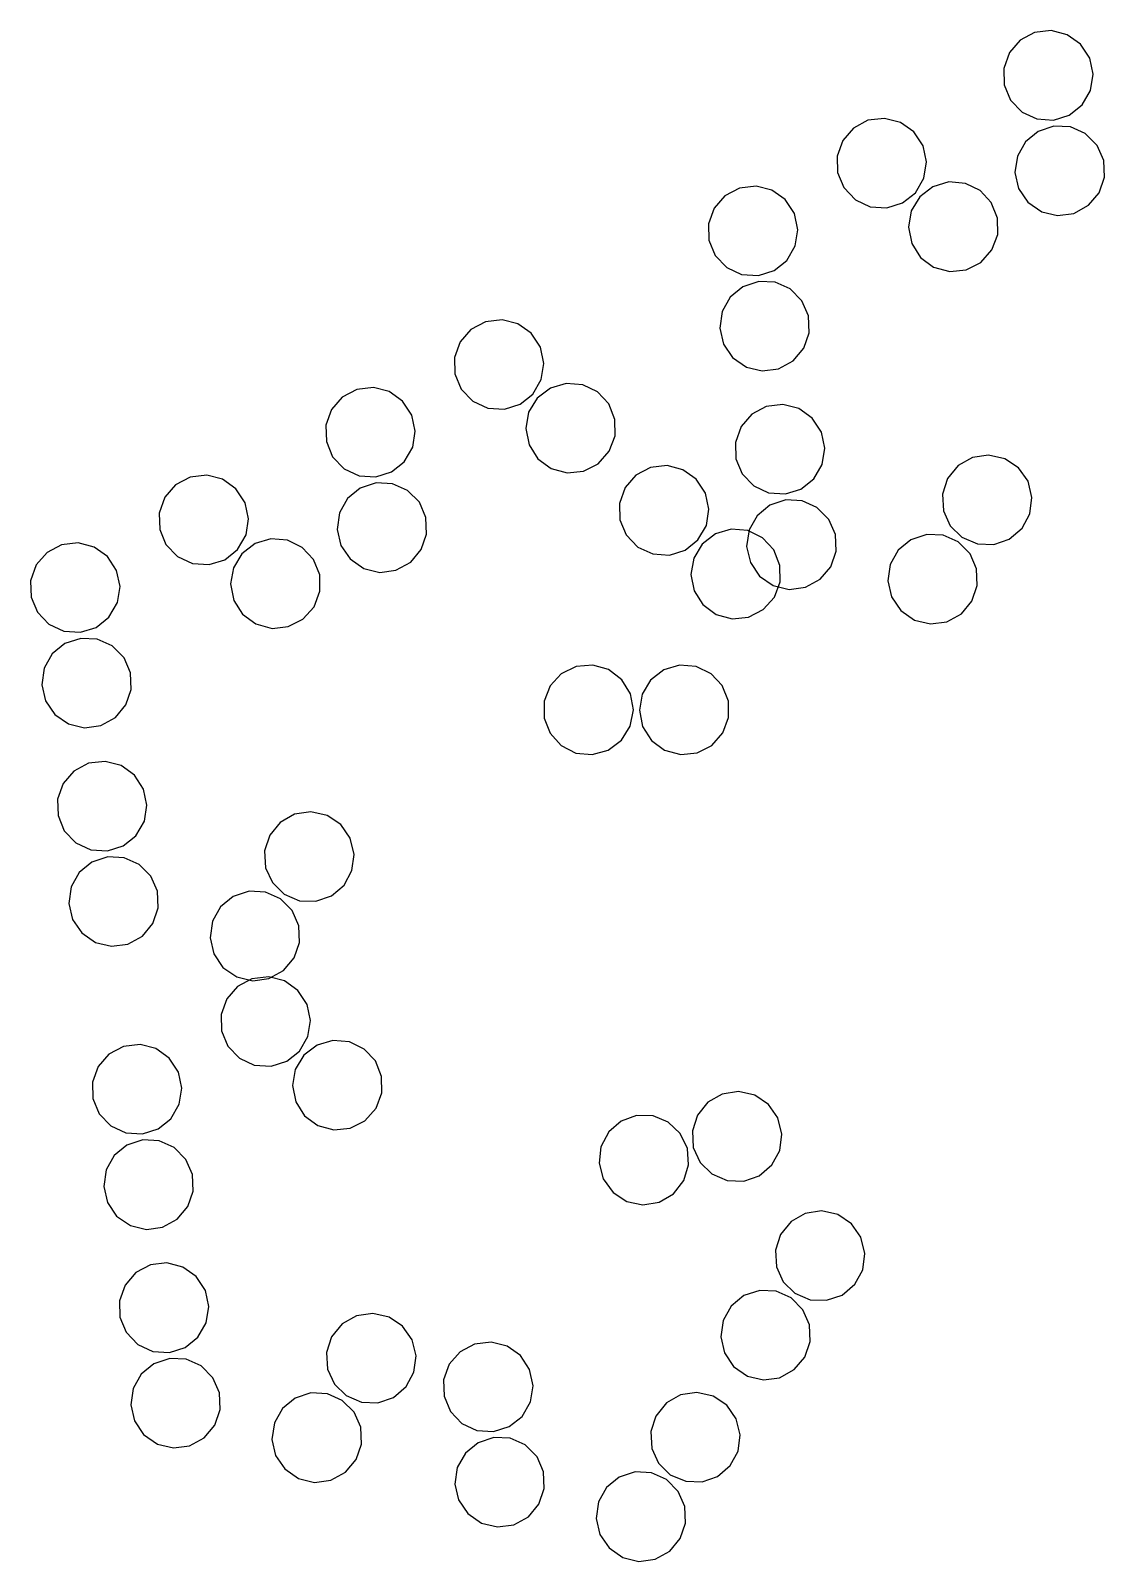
# Model space of a CAD drawing. Header units: metres. Extents: x -382 to 382, y -161 to 360.
# Drawn here: x 84.1 to 203.5, y 129.1 to 299.4 of the extents above; entities that cross this region are included whole.
import ezdxf

# ---------------------------------------------------------------- set-up
doc = ezdxf.new("R2010")
doc.units = ezdxf.units.M

msp = doc.modelspace()

# ---------------------------------------------------------------- linework, layer by layer
for p, q in [((194.08, 298.32, -623.54), (192.89, 296.95, -623.54)), ((195.69, 299.18, -623.54), (194.08, 298.32, -623.54)), ((197.55, 299.4, -623.54), (195.69, 299.18, -623.54)), ((199.31, 298.94, -623.54), (197.55, 299.4, -623.54)), ((200.79, 297.89, -623.54), (199.31, 298.94, -623.54)), ((192.89, 296.95, -623.54), (192.26, 295.19, -623.54)), ((201.82, 296.33, -623.54), (200.79, 297.89, -623.54)), ((202.2, 294.54, -623.54), (201.82, 296.33, -623.54)), ((192.26, 295.19, -623.54), (192.31, 293.37, -623.54)), ((192.31, 293.37, -623.54), (193.01, 291.68, -623.54)), ((201.91, 292.74, -623.54), (202.2, 294.54, -623.54)), ((193.01, 291.68, -623.54), (194.3, 290.34, -623.54)), ((200.97, 291.13, -623.54), (201.91, 292.74, -623.54)), ((179.02, 289.64, -623.54), (177.17, 289.42, -623.54)), ((180.78, 289.18, -623.54), (179.02, 289.64, -623.54)), ((194.3, 290.34, -623.54), (195.95, 289.57, -623.54)), ((195.95, 289.57, -623.54), (197.81, 289.45, -623.54)), ((197.81, 289.45, -623.54), (199.55, 290, -623.54)), ((199.55, 290, -623.54), (200.97, 291.13, -623.54)), ((175.56, 288.56, -623.54), (174.36, 287.19, -623.54)), ((177.17, 289.42, -623.54), (175.56, 288.56, -623.54)), ((182.27, 288.13, -623.54), (180.78, 289.18, -623.54)), ((183.29, 286.57, -623.54), (182.27, 288.13, -623.54)), ((196.08, 288.19, -623.54), (194.67, 287.03, -623.54)), ((197.85, 288.78, -623.54), (196.08, 288.19, -623.54)), ((199.67, 288.69, -623.54), (197.85, 288.78, -623.54)), ((201.33, 287.95, -623.54), (199.67, 288.69, -623.54)), ((202.65, 286.62, -623.54), (201.33, 287.95, -623.54)), ((174.36, 287.19, -623.54), (173.73, 285.43, -623.54)), ((183.67, 284.79, -623.54), (183.29, 286.57, -623.54)), ((194.67, 287.03, -623.54), (193.78, 285.45, -623.54)), ((203.38, 284.95, -623.54), (202.65, 286.62, -623.54)), ((173.73, 285.43, -623.54), (173.78, 283.61, -623.54)), ((183.39, 282.99, -623.54), (183.67, 284.79, -623.54)), ((193.78, 285.45, -623.54), (193.51, 283.6, -623.54)), ((203.45, 283.09, -623.54), (203.38, 284.95, -623.54)), ((173.78, 283.61, -623.54), (174.48, 281.93, -623.54)), ((182.45, 281.37, -623.54), (183.39, 282.99, -623.54)), ((193.51, 283.6, -623.54), (193.92, 281.83, -623.54)), ((202.86, 281.36, -623.54), (203.45, 283.09, -623.54)), ((161.26, 281.03, -623.54), (160.06, 279.66, -623.54)), ((162.87, 281.89, -623.54), (161.26, 281.03, -623.54)), ((164.72, 282.11, -623.54), (162.87, 281.89, -623.54)), ((166.48, 281.65, -623.54), (164.72, 282.11, -623.54)), ((167.97, 280.6, -623.54), (166.48, 281.65, -623.54)), ((174.48, 281.93, -623.54), (175.77, 280.58, -623.54)), ((181.02, 280.24, -623.54), (182.45, 281.37, -623.54)), ((184.39, 282.04, -623.54), (182.92, 280.9, -623.54)), ((186.14, 282.56, -623.54), (184.39, 282.04, -623.54)), ((188, 282.4, -623.54), (186.14, 282.56, -623.54)), ((189.64, 281.61, -623.54), (188, 282.4, -623.54)), ((190.88, 280.27, -623.54), (189.64, 281.61, -623.54)), ((193.92, 281.83, -623.54), (194.94, 280.32, -623.54)), ((201.69, 279.97, -623.54), (202.86, 281.36, -623.54)), ((160.06, 279.66, -623.54), (159.43, 277.9, -623.54)), ((168.99, 279.04, -623.54), (167.97, 280.6, -623.54)), ((175.77, 280.58, -623.54), (177.42, 279.81, -623.54)), ((177.42, 279.81, -623.54), (179.28, 279.69, -623.54)), ((179.28, 279.69, -623.54), (181.02, 280.24, -623.54)), ((181.98, 279.34, -623.54), (181.66, 277.54, -623.54)), ((182.92, 280.9, -623.54), (181.98, 279.34, -623.54)), ((191.57, 278.54, -623.54), (190.88, 280.27, -623.54)), ((194.94, 280.32, -623.54), (196.48, 279.25, -623.54)), ((196.48, 279.25, -623.54), (198.25, 278.83, -623.54)), ((200.05, 279.07, -623.54), (201.69, 279.97, -623.54)), ((159.43, 277.9, -623.54), (159.48, 276.08, -623.54)), ((169.37, 277.25, -623.54), (168.99, 279.04, -623.54)), ((181.66, 277.54, -623.54), (182.03, 275.71, -623.54)), ((191.59, 276.72, -623.54), (191.57, 278.54, -623.54)), ((198.25, 278.83, -623.54), (200.05, 279.07, -623.54)), ((159.48, 276.08, -623.54), (160.18, 274.4, -623.54)), ((169.09, 275.45, -623.54), (169.37, 277.25, -623.54)), ((190.95, 275.01, -623.54), (191.59, 276.72, -623.54)), ((160.18, 274.4, -623.54), (161.47, 273.05, -623.54)), ((168.15, 273.84, -623.54), (169.09, 275.45, -623.54)), ((182.03, 275.71, -623.54), (183.01, 274.18, -623.54)), ((183.01, 274.18, -623.54), (184.47, 273.09, -623.54)), ((189.71, 273.62, -623.54), (190.95, 275.01, -623.54)), ((161.47, 273.05, -623.54), (163.12, 272.28, -623.54)), ((164.98, 272.16, -623.54), (166.72, 272.71, -623.54)), ((166.72, 272.71, -623.54), (168.15, 273.84, -623.54)), ((184.47, 273.09, -623.54), (186.27, 272.6, -623.54)), ((186.27, 272.6, -623.54), (188.08, 272.79, -623.54)), ((188.08, 272.79, -623.54), (189.71, 273.62, -623.54)), ((163.25, 270.91, -623.54), (161.84, 269.75, -623.54)), ((163.12, 272.28, -623.54), (164.98, 272.16, -623.54)), ((165.02, 271.49, -623.54), (163.25, 270.91, -623.54)), ((166.84, 271.4, -623.54), (165.02, 271.49, -623.54)), ((168.51, 270.66, -623.54), (166.84, 271.4, -623.54)), ((161.84, 269.75, -623.54), (160.95, 268.16, -623.54)), ((169.82, 269.33, -623.54), (168.51, 270.66, -623.54)), ((170.55, 267.66, -623.54), (169.82, 269.33, -623.54)), ((160.95, 268.16, -623.54), (160.68, 266.31, -623.54)), ((170.62, 265.8, -623.54), (170.55, 267.66, -623.54)), ((133.02, 266.16, -623.54), (131.83, 264.79, -623.54)), ((134.63, 267.02, -623.54), (133.02, 266.16, -623.54)), ((136.48, 267.24, -623.54), (134.63, 267.02, -623.54)), ((138.25, 266.78, -623.54), (136.48, 267.24, -623.54)), ((139.73, 265.73, -623.54), (138.25, 266.78, -623.54)), ((140.75, 264.17, -623.54), (139.73, 265.73, -623.54)), ((160.68, 266.31, -623.54), (161.09, 264.54, -623.54)), ((170.03, 264.08, -623.54), (170.62, 265.8, -623.54)), ((131.83, 264.79, -623.54), (131.2, 263.03, -623.54)), ((141.13, 262.38, -623.54), (140.75, 264.17, -623.54)), ((161.09, 264.54, -623.54), (162.11, 263.03, -623.54)), ((168.86, 262.68, -623.54), (170.03, 264.08, -623.54)), ((131.2, 263.03, -623.54), (131.25, 261.21, -623.54)), ((140.85, 260.58, -623.54), (141.13, 262.38, -623.54)), ((162.11, 263.03, -623.54), (163.65, 261.97, -623.54)), ((167.23, 261.78, -623.54), (168.86, 262.68, -623.54)), ((131.25, 261.21, -623.54), (131.94, 259.53, -623.54)), ((139.91, 258.97, -623.54), (140.85, 260.58, -623.54)), ((163.65, 261.97, -623.54), (165.42, 261.54, -623.54)), ((165.42, 261.54, -623.54), (167.23, 261.78, -623.54)), ((120.33, 259.49, -623.54), (118.72, 258.63, -623.54)), ((122.18, 259.71, -623.54), (120.33, 259.49, -623.54)), ((123.95, 259.25, -623.54), (122.18, 259.71, -623.54)), ((125.43, 258.2, -623.54), (123.95, 259.25, -623.54)), ((131.94, 259.53, -623.54), (133.24, 258.18, -623.54)), ((138.49, 257.84, -623.54), (139.91, 258.97, -623.54)), ((141.86, 259.64, -623.54), (140.38, 258.5, -623.54)), ((143.6, 260.16, -623.54), (141.86, 259.64, -623.54)), ((145.46, 260, -623.54), (143.6, 260.16, -623.54)), ((147.1, 259.21, -623.54), (145.46, 260, -623.54)), ((148.34, 257.87, -623.54), (147.1, 259.21, -623.54)), ((117.53, 257.26, -623.54), (116.9, 255.5, -623.54)), ((118.72, 258.63, -623.54), (117.53, 257.26, -623.54)), ((126.45, 256.64, -623.54), (125.43, 258.2, -623.54)), ((133.24, 258.18, -623.54), (134.89, 257.41, -623.54)), ((134.89, 257.41, -623.54), (136.75, 257.29, -623.54)), ((136.75, 257.29, -623.54), (138.49, 257.84, -623.54)), ((140.38, 258.5, -623.54), (139.44, 256.94, -623.54)), ((149.04, 256.14, -623.54), (148.34, 257.87, -623.54)), ((165.86, 257.59, -623.54), (164.25, 256.73, -623.54)), ((167.71, 257.81, -623.54), (165.86, 257.59, -623.54)), ((169.48, 257.35, -623.54), (167.71, 257.81, -623.54)), ((170.96, 256.29, -623.54), (169.48, 257.35, -623.54)), ((116.9, 255.5, -623.54), (116.95, 253.68, -623.54)), ((126.83, 254.85, -623.54), (126.45, 256.64, -623.54)), ((139.44, 256.94, -623.54), (139.13, 255.14, -623.54)), ((149.05, 254.32, -623.54), (149.04, 256.14, -623.54)), ((164.25, 256.73, -623.54), (163.06, 255.35, -623.54)), ((171.99, 254.73, -623.54), (170.96, 256.29, -623.54)), ((126.55, 253.05, -623.54), (126.83, 254.85, -623.54)), ((139.13, 255.14, -623.54), (139.49, 253.31, -623.54)), ((148.41, 252.61, -623.54), (149.05, 254.32, -623.54)), ((163.06, 255.35, -623.54), (162.43, 253.6, -623.54)), ((172.37, 252.95, -623.54), (171.99, 254.73, -623.54)), ((116.95, 253.68, -623.54), (117.64, 251.99, -623.54)), ((125.61, 251.44, -623.54), (126.55, 253.05, -623.54)), ((139.49, 253.31, -623.54), (140.47, 251.77, -623.54)), ((147.17, 251.22, -623.54), (148.41, 252.61, -623.54)), ((162.43, 253.6, -623.54), (162.48, 251.78, -623.54)), ((172.08, 251.15, -623.54), (172.37, 252.95, -623.54)), ((190.58, 252.19, -623.54), (188.78, 251.92, -623.54)), ((192.4, 251.78, -623.54), (190.58, 252.19, -623.54)), ((117.64, 251.99, -623.54), (118.94, 250.65, -623.54)), ((118.94, 250.65, -623.54), (120.59, 249.88, -623.54)), ((122.45, 249.76, -623.54), (124.19, 250.31, -623.54)), ((124.19, 250.31, -623.54), (125.61, 251.44, -623.54)), ((140.47, 251.77, -623.54), (141.94, 250.69, -623.54)), ((141.94, 250.69, -623.54), (143.74, 250.2, -623.54)), ((143.74, 250.2, -623.54), (145.55, 250.39, -623.54)), ((145.55, 250.39, -623.54), (147.17, 251.22, -623.54)), ((152.97, 250.8, -623.54), (151.37, 249.94, -623.54)), ((154.83, 251.02, -623.54), (152.97, 250.8, -623.54)), ((156.59, 250.56, -623.54), (154.83, 251.02, -623.54)), ((158.08, 249.51, -623.54), (156.59, 250.56, -623.54)), ((162.48, 251.78, -623.54), (163.18, 250.09, -623.54)), ((171.14, 249.54, -623.54), (172.08, 251.15, -623.54)), ((187.19, 251.02, -623.54), (186.01, 249.58, -623.54)), ((188.78, 251.92, -623.54), (187.19, 251.02, -623.54)), ((193.91, 250.77, -623.54), (192.4, 251.78, -623.54)), ((194.96, 249.27, -623.54), (193.91, 250.77, -623.54)), ((100.19, 248.87, -623.54), (99, 247.5, -623.54)), ((101.8, 249.73, -623.54), (100.19, 248.87, -623.54)), ((103.65, 249.95, -623.54), (101.8, 249.73, -623.54)), ((105.42, 249.5, -623.54), (103.65, 249.95, -623.54)), ((106.9, 248.44, -623.54), (105.42, 249.5, -623.54)), ((120.59, 249.88, -623.54), (122.45, 249.76, -623.54)), ((122.49, 249.09, -623.54), (120.71, 248.5, -623.54)), ((124.31, 249, -623.54), (122.49, 249.09, -623.54)), ((125.97, 248.26, -623.54), (124.31, 249, -623.54)), ((151.37, 249.94, -623.54), (150.17, 248.57, -623.54)), ((159.1, 247.95, -623.54), (158.08, 249.51, -623.54)), ((163.18, 250.09, -623.54), (164.47, 248.75, -623.54)), ((164.47, 248.75, -623.54), (166.12, 247.98, -623.54)), ((169.72, 248.4, -623.54), (171.14, 249.54, -623.54)), ((186.01, 249.58, -623.54), (185.45, 247.84, -623.54)), ((195.4, 247.46, -623.54), (194.96, 249.27, -623.54)), ((99, 247.5, -623.54), (98.37, 245.74, -623.54)), ((107.93, 246.88, -623.54), (106.9, 248.44, -623.54)), ((119.31, 247.34, -623.54), (118.41, 245.76, -623.54)), ((120.71, 248.5, -623.54), (119.31, 247.34, -623.54)), ((127.29, 246.93, -623.54), (125.97, 248.26, -623.54)), ((128.01, 245.26, -623.54), (127.29, 246.93, -623.54)), ((150.17, 248.57, -623.54), (149.54, 246.81, -623.54)), ((159.48, 246.16, -623.54), (159.1, 247.95, -623.54)), ((166.12, 247.98, -623.54), (167.98, 247.86, -623.54)), ((168.02, 247.19, -623.54), (166.25, 246.6, -623.54)), ((167.98, 247.86, -623.54), (169.72, 248.4, -623.54)), ((169.84, 247.09, -623.54), (168.02, 247.19, -623.54)), ((171.5, 246.35, -623.54), (169.84, 247.09, -623.54)), ((185.45, 247.84, -623.54), (185.56, 245.98, -623.54)), ((195.17, 245.66, -623.54), (195.4, 247.46, -623.54)), ((98.37, 245.74, -623.54), (98.42, 243.92, -623.54)), ((108.31, 245.1, -623.54), (107.93, 246.88, -623.54)), ((118.41, 245.76, -623.54), (118.15, 243.91, -623.54)), ((128.09, 243.4, -623.54), (128.01, 245.26, -623.54)), ((149.54, 246.81, -623.54), (149.59, 244.99, -623.54)), ((159.2, 244.36, -623.54), (159.48, 246.16, -623.54)), ((164.84, 245.44, -623.54), (163.95, 243.86, -623.54)), ((166.25, 246.6, -623.54), (164.84, 245.44, -623.54)), ((172.82, 245.03, -623.54), (171.5, 246.35, -623.54)), ((185.56, 245.98, -623.54), (186.32, 244.32, -623.54)), ((194.3, 244.05, -623.54), (195.17, 245.66, -623.54)), ((98.42, 243.92, -623.54), (99.12, 242.24, -623.54)), ((108.02, 243.3, -623.54), (108.31, 245.1, -623.54)), ((118.15, 243.91, -623.54), (118.56, 242.14, -623.54)), ((149.59, 244.99, -623.54), (150.29, 243.3, -623.54)), ((158.26, 242.75, -623.54), (159.2, 244.36, -623.54)), ((161.95, 243.94, -623.54), (160.2, 243.42, -623.54)), ((163.81, 243.78, -623.54), (161.95, 243.94, -623.54)), ((163.95, 243.86, -623.54), (163.68, 242.01, -623.54)), ((165.44, 242.98, -623.54), (163.81, 243.78, -623.54)), ((173.55, 243.36, -623.54), (172.82, 245.03, -623.54)), ((186.32, 244.32, -623.54), (187.62, 243.05, -623.54)), ((192.88, 242.85, -623.54), (194.3, 244.05, -623.54)), ((87.5, 242.2, -623.54), (85.89, 241.34, -623.54)), ((89.35, 242.42, -623.54), (87.5, 242.2, -623.54)), ((91.12, 241.96, -623.54), (89.35, 242.42, -623.54)), ((92.6, 240.91, -623.54), (91.12, 241.96, -623.54)), ((99.12, 242.24, -623.54), (100.41, 240.89, -623.54)), ((107.08, 241.68, -623.54), (108.02, 243.3, -623.54)), ((109.03, 242.35, -623.54), (107.55, 241.21, -623.54)), ((110.78, 242.87, -623.54), (109.03, 242.35, -623.54)), ((112.63, 242.72, -623.54), (110.78, 242.87, -623.54)), ((114.27, 241.92, -623.54), (112.63, 242.72, -623.54)), ((115.52, 240.58, -623.54), (114.27, 241.92, -623.54)), ((118.56, 242.14, -623.54), (119.58, 240.63, -623.54)), ((127.5, 241.68, -623.54), (128.09, 243.4, -623.54)), ((150.29, 243.3, -623.54), (151.58, 241.96, -623.54)), ((151.58, 241.96, -623.54), (153.23, 241.19, -623.54)), ((156.83, 241.62, -623.54), (158.26, 242.75, -623.54)), ((158.73, 242.28, -623.54), (157.79, 240.71, -623.54)), ((160.2, 243.42, -623.54), (158.73, 242.28, -623.54)), ((163.68, 242.01, -623.54), (164.09, 240.23, -623.54)), ((166.69, 241.65, -623.54), (165.44, 242.98, -623.54)), ((173.62, 241.5, -623.54), (173.55, 243.36, -623.54)), ((181.95, 242.77, -623.54), (180.54, 241.61, -623.54)), ((183.72, 243.36, -623.54), (181.95, 242.77, -623.54)), ((185.54, 243.26, -623.54), (183.72, 243.36, -623.54)), ((187.2, 242.52, -623.54), (185.54, 243.26, -623.54)), ((188.52, 241.2, -623.54), (187.2, 242.52, -623.54)), ((187.62, 243.05, -623.54), (189.33, 242.31, -623.54)), ((189.33, 242.31, -623.54), (191.15, 242.25, -623.54)), ((191.15, 242.25, -623.54), (192.88, 242.85, -623.54)), ((85.89, 241.34, -623.54), (84.7, 239.97, -623.54)), ((93.63, 239.35, -623.54), (92.6, 240.91, -623.54)), ((100.41, 240.89, -623.54), (102.06, 240.12, -623.54)), ((102.06, 240.12, -623.54), (103.92, 240, -623.54)), ((103.92, 240, -623.54), (105.66, 240.55, -623.54)), ((105.66, 240.55, -623.54), (107.08, 241.68, -623.54)), ((107.55, 241.21, -623.54), (106.62, 239.65, -623.54)), ((116.21, 238.85, -623.54), (115.52, 240.58, -623.54)), ((119.58, 240.63, -623.54), (121.11, 239.56, -623.54)), ((124.69, 239.38, -623.54), (126.33, 240.28, -623.54)), ((126.33, 240.28, -623.54), (127.5, 241.68, -623.54)), ((153.23, 241.19, -623.54), (155.09, 241.07, -623.54)), ((155.09, 241.07, -623.54), (156.83, 241.62, -623.54)), ((157.79, 240.71, -623.54), (157.47, 238.92, -623.54)), ((164.09, 240.23, -623.54), (165.11, 238.72, -623.54)), ((167.38, 239.92, -623.54), (166.69, 241.65, -623.54)), ((173.03, 239.77, -623.54), (173.62, 241.5, -623.54)), ((180.54, 241.61, -623.54), (179.65, 240.02, -623.54)), ((189.25, 239.53, -623.54), (188.52, 241.2, -623.54)), ((84.7, 239.97, -623.54), (84.07, 238.21, -623.54)), ((94.01, 237.57, -623.54), (93.63, 239.35, -623.54)), ((106.62, 239.65, -623.54), (106.3, 237.85, -623.54)), ((116.22, 237.03, -623.54), (116.21, 238.85, -623.54)), ((121.11, 239.56, -623.54), (122.88, 239.14, -623.54)), ((122.88, 239.14, -623.54), (124.69, 239.38, -623.54)), ((157.47, 238.92, -623.54), (157.84, 237.09, -623.54)), ((165.11, 238.72, -623.54), (166.64, 237.66, -623.54)), ((167.4, 238.1, -623.54), (167.38, 239.92, -623.54)), ((170.22, 237.48, -623.54), (171.86, 238.38, -623.54)), ((171.86, 238.38, -623.54), (173.03, 239.77, -623.54)), ((179.65, 240.02, -623.54), (179.38, 238.18, -623.54)), ((189.32, 237.67, -623.54), (189.25, 239.53, -623.54)), ((84.07, 238.21, -623.54), (84.12, 236.39, -623.54)), ((93.72, 235.77, -623.54), (94.01, 237.57, -623.54)), ((106.3, 237.85, -623.54), (106.66, 236.02, -623.54)), ((115.59, 235.32, -623.54), (116.22, 237.03, -623.54)), ((157.84, 237.09, -623.54), (158.82, 235.55, -623.54)), ((166.64, 237.66, -623.54), (168.42, 237.24, -623.54)), ((166.76, 236.39, -623.54), (167.4, 238.1, -623.54)), ((168.42, 237.24, -623.54), (170.22, 237.48, -623.54)), ((179.38, 238.18, -623.54), (179.79, 236.4, -623.54)), ((188.73, 235.94, -623.54), (189.32, 237.67, -623.54)), ((84.12, 236.39, -623.54), (84.82, 234.71, -623.54)), ((92.78, 234.15, -623.54), (93.72, 235.77, -623.54)), ((106.66, 236.02, -623.54), (107.64, 234.49, -623.54)), ((114.34, 233.93, -623.54), (115.59, 235.32, -623.54)), ((158.82, 235.55, -623.54), (160.28, 234.47, -623.54)), ((163.89, 234.17, -623.54), (165.52, 235, -623.54)), ((165.52, 235, -623.54), (166.76, 236.39, -623.54)), ((179.79, 236.4, -623.54), (180.81, 234.89, -623.54)), ((187.56, 234.54, -623.54), (188.73, 235.94, -623.54)), ((84.82, 234.71, -623.54), (86.11, 233.36, -623.54)), ((86.11, 233.36, -623.54), (87.76, 232.59, -623.54)), ((91.36, 233.02, -623.54), (92.78, 234.15, -623.54)), ((107.64, 234.49, -623.54), (109.11, 233.4, -623.54)), ((109.11, 233.4, -623.54), (110.91, 232.91, -623.54)), ((112.72, 233.1, -623.54), (114.34, 233.93, -623.54)), ((160.28, 234.47, -623.54), (162.08, 233.98, -623.54)), ((162.08, 233.98, -623.54), (163.89, 234.17, -623.54)), ((180.81, 234.89, -623.54), (182.35, 233.83, -623.54)), ((182.35, 233.83, -623.54), (184.12, 233.41, -623.54)), ((184.12, 233.41, -623.54), (185.92, 233.65, -623.54)), ((185.92, 233.65, -623.54), (187.56, 234.54, -623.54)), ((87.76, 232.59, -623.54), (89.62, 232.47, -623.54)), ((89.66, 231.8, -623.54), (87.89, 231.22, -623.54)), ((89.62, 232.47, -623.54), (91.36, 233.02, -623.54)), ((91.48, 231.71, -623.54), (89.66, 231.8, -623.54)), ((93.14, 230.97, -623.54), (91.48, 231.71, -623.54)), ((110.91, 232.91, -623.54), (112.72, 233.1, -623.54)), ((86.48, 230.06, -623.54), (85.59, 228.47, -623.54)), ((87.89, 231.22, -623.54), (86.48, 230.06, -623.54)), ((94.46, 229.64, -623.54), (93.14, 230.97, -623.54)), ((85.59, 228.47, -623.54), (85.32, 226.62, -623.54)), ((95.19, 227.97, -623.54), (94.46, 229.64, -623.54)), ((144.74, 228.67, -623.54), (143.07, 227.84, -623.54)), ((146.56, 228.83, -623.54), (144.74, 228.67, -623.54)), ((148.31, 228.32, -623.54), (146.56, 228.83, -623.54)), ((149.8, 227.2, -623.54), (148.31, 228.32, -623.54)), ((154.48, 228.3, -623.54), (153, 227.16, -623.54)), ((156.22, 228.82, -623.54), (154.48, 228.3, -623.54)), ((158.08, 228.67, -623.54), (156.22, 228.82, -623.54)), ((159.72, 227.87, -623.54), (158.08, 228.67, -623.54)), ((85.32, 226.62, -623.54), (85.73, 224.85, -623.54)), ((95.26, 226.11, -623.54), (95.19, 227.97, -623.54)), ((141.84, 226.5, -623.54), (141.17, 224.8, -623.54)), ((143.07, 227.84, -623.54), (141.84, 226.5, -623.54)), ((150.75, 225.64, -623.54), (149.8, 227.2, -623.54)), ((153, 227.16, -623.54), (152.06, 225.6, -623.54)), ((160.96, 226.54, -623.54), (159.72, 227.87, -623.54)), ((161.66, 224.81, -623.54), (160.96, 226.54, -623.54)), ((85.73, 224.85, -623.54), (86.75, 223.34, -623.54)), ((94.67, 224.39, -623.54), (95.26, 226.11, -623.54)), ((141.17, 224.8, -623.54), (141.16, 222.94, -623.54)), ((151.08, 223.85, -623.54), (150.75, 225.64, -623.54)), ((152.06, 225.6, -623.54), (151.75, 223.81, -623.54)), ((161.67, 222.98, -623.54), (161.66, 224.81, -623.54)), ((86.75, 223.34, -623.54), (88.28, 222.28, -623.54)), ((93.5, 222.99, -623.54), (94.67, 224.39, -623.54)), ((150.73, 222.02, -623.54), (151.08, 223.85, -623.54)), ((151.75, 223.81, -623.54), (152.11, 221.98, -623.54)), ((88.28, 222.28, -623.54), (90.06, 221.85, -623.54)), ((90.06, 221.85, -623.54), (91.86, 222.09, -623.54)), ((91.86, 222.09, -623.54), (93.5, 222.99, -623.54)), ((141.16, 222.94, -623.54), (141.82, 221.24, -623.54)), ((149.77, 220.47, -623.54), (150.73, 222.02, -623.54)), ((152.11, 221.98, -623.54), (153.09, 220.44, -623.54)), ((161.03, 221.28, -623.54), (161.67, 222.98, -623.54)), ((141.82, 221.24, -623.54), (143.04, 219.88, -623.54)), ((143.04, 219.88, -623.54), (144.7, 219.04, -623.54)), ((148.27, 219.36, -623.54), (149.77, 220.47, -623.54)), ((153.09, 220.44, -623.54), (154.56, 219.36, -623.54)), ((158.17, 219.06, -623.54), (159.79, 219.88, -623.54)), ((159.79, 219.88, -623.54), (161.03, 221.28, -623.54)), ((92.35, 218.12, -623.54), (90.5, 217.9, -623.54)), ((94.12, 217.66, -623.54), (92.35, 218.12, -623.54)), ((144.7, 219.04, -623.54), (146.52, 218.87, -623.54)), ((146.52, 218.87, -623.54), (148.27, 219.36, -623.54)), ((154.56, 219.36, -623.54), (156.36, 218.87, -623.54)), ((156.36, 218.87, -623.54), (158.17, 219.06, -623.54)), ((88.89, 217.04, -623.54), (87.7, 215.66, -623.54)), ((90.5, 217.9, -623.54), (88.89, 217.04, -623.54)), ((95.6, 216.6, -623.54), (94.12, 217.66, -623.54)), ((96.62, 215.04, -623.54), (95.6, 216.6, -623.54)), ((87.7, 215.66, -623.54), (87.07, 213.91, -623.54)), ((97, 213.26, -623.54), (96.62, 215.04, -623.54)), ((87.07, 213.91, -623.54), (87.12, 212.09, -623.54)), ((96.72, 211.46, -623.54), (97, 213.26, -623.54)), ((87.12, 212.09, -623.54), (87.81, 210.4, -623.54)), ((95.78, 209.85, -623.54), (96.72, 211.46, -623.54)), ((111.83, 211.33, -623.54), (110.65, 209.89, -623.54)), ((113.41, 212.23, -623.54), (111.83, 211.33, -623.54)), ((115.22, 212.5, -623.54), (113.41, 212.23, -623.54)), ((117.04, 212.09, -623.54), (115.22, 212.5, -623.54)), ((118.55, 211.08, -623.54), (117.04, 212.09, -623.54)), ((87.81, 210.4, -623.54), (89.1, 209.06, -623.54)), ((94.36, 208.71, -623.54), (95.78, 209.85, -623.54)), ((110.65, 209.89, -623.54), (110.09, 208.15, -623.54)), ((119.6, 209.58, -623.54), (118.55, 211.08, -623.54)), ((120.04, 207.77, -623.54), (119.6, 209.58, -623.54)), ((89.1, 209.06, -623.54), (90.76, 208.29, -623.54)), ((90.76, 208.29, -623.54), (92.62, 208.17, -623.54)), ((92.62, 208.17, -623.54), (94.36, 208.71, -623.54)), ((110.09, 208.15, -623.54), (110.2, 206.29, -623.54)), ((119.8, 205.97, -623.54), (120.04, 207.77, -623.54)), ((90.88, 206.91, -623.54), (89.48, 205.75, -623.54)), ((92.66, 207.5, -623.54), (90.88, 206.91, -623.54)), ((94.47, 207.4, -623.54), (92.66, 207.5, -623.54)), ((96.14, 206.66, -623.54), (94.47, 207.4, -623.54)), ((97.45, 205.34, -623.54), (96.14, 206.66, -623.54)), ((110.2, 206.29, -623.54), (110.95, 204.63, -623.54)), ((89.48, 205.75, -623.54), (88.58, 204.17, -623.54)), ((98.18, 203.67, -623.54), (97.45, 205.34, -623.54)), ((110.95, 204.63, -623.54), (112.26, 203.36, -623.54)), ((117.51, 203.16, -623.54), (118.94, 204.36, -623.54)), ((118.94, 204.36, -623.54), (119.8, 205.97, -623.54)), ((88.58, 204.17, -623.54), (88.32, 202.32, -623.54)), ((98.26, 201.81, -623.54), (98.18, 203.67, -623.54)), ((106.59, 203.08, -623.54), (105.18, 201.92, -623.54)), ((108.36, 203.67, -623.54), (106.59, 203.08, -623.54)), ((110.18, 203.57, -623.54), (108.36, 203.67, -623.54)), ((111.84, 202.83, -623.54), (110.18, 203.57, -623.54)), ((113.16, 201.51, -623.54), (111.84, 202.83, -623.54)), ((112.26, 203.36, -623.54), (113.97, 202.62, -623.54)), ((113.97, 202.62, -623.54), (115.79, 202.56, -623.54)), ((115.79, 202.56, -623.54), (117.51, 203.16, -623.54)), ((88.32, 202.32, -623.54), (88.73, 200.54, -623.54)), ((97.67, 200.08, -623.54), (98.26, 201.81, -623.54)), ((105.18, 201.92, -623.54), (104.28, 200.33, -623.54)), ((113.88, 199.84, -623.54), (113.16, 201.51, -623.54)), ((88.73, 200.54, -623.54), (89.75, 199.03, -623.54)), ((96.5, 198.69, -623.54), (97.67, 200.08, -623.54)), ((104.28, 200.33, -623.54), (104.02, 198.49, -623.54)), ((113.96, 197.98, -623.54), (113.88, 199.84, -623.54)), ((89.75, 199.03, -623.54), (91.28, 197.97, -623.54)), ((91.28, 197.97, -623.54), (93.05, 197.55, -623.54)), ((93.05, 197.55, -623.54), (94.86, 197.79, -623.54)), ((94.86, 197.79, -623.54), (96.5, 198.69, -623.54)), ((104.02, 198.49, -623.54), (104.43, 196.71, -623.54)), ((113.37, 196.25, -623.54), (113.96, 197.98, -623.54)), ((104.43, 196.71, -623.54), (105.45, 195.2, -623.54)), ((112.2, 194.86, -623.54), (113.37, 196.25, -623.54)), ((105.45, 195.2, -623.54), (106.98, 194.14, -623.54)), ((106.98, 194.14, -623.54), (108.76, 193.72, -623.54)), ((110.54, 194.16, -623.54), (108.68, 193.94, -623.54)), ((112.3, 193.7, -623.54), (110.54, 194.16, -623.54)), ((110.56, 193.96, -623.54), (112.2, 194.86, -623.54)), ((107.08, 193.08, -623.54), (105.88, 191.7, -623.54)), ((108.68, 193.94, -623.54), (107.08, 193.08, -623.54)), ((108.76, 193.72, -623.54), (110.56, 193.96, -623.54)), ((113.78, 192.64, -623.54), (112.3, 193.7, -623.54)), ((114.81, 191.09, -623.54), (113.78, 192.64, -623.54)), ((105.88, 191.7, -623.54), (105.25, 189.95, -623.54)), ((115.19, 189.3, -623.54), (114.81, 191.09, -623.54)), ((105.25, 189.95, -623.54), (105.3, 188.13, -623.54)), ((114.9, 187.5, -623.54), (115.19, 189.3, -623.54)), ((105.3, 188.13, -623.54), (106, 186.44, -623.54)), ((113.97, 185.89, -623.54), (114.9, 187.5, -623.54)), ((94.38, 186.41, -623.54), (92.78, 185.55, -623.54)), ((96.24, 186.63, -623.54), (94.38, 186.41, -623.54)), ((98, 186.17, -623.54), (96.24, 186.63, -623.54)), ((99.48, 185.11, -623.54), (98, 186.17, -623.54)), ((106, 186.44, -623.54), (107.29, 185.1, -623.54)), ((112.54, 184.76, -623.54), (113.97, 185.89, -623.54)), ((115.91, 186.56, -623.54), (114.43, 185.42, -623.54)), ((117.66, 187.08, -623.54), (115.91, 186.56, -623.54)), ((119.52, 186.92, -623.54), (117.66, 187.08, -623.54)), ((121.15, 186.12, -623.54), (119.52, 186.92, -623.54)), ((122.4, 184.79, -623.54), (121.15, 186.12, -623.54)), ((91.58, 184.17, -623.54), (90.95, 182.42, -623.54)), ((92.78, 185.55, -623.54), (91.58, 184.17, -623.54)), ((100.51, 183.55, -623.54), (99.48, 185.11, -623.54)), ((107.29, 185.1, -623.54), (108.94, 184.33, -623.54)), ((108.94, 184.33, -623.54), (110.8, 184.21, -623.54)), ((110.8, 184.21, -623.54), (112.54, 184.76, -623.54)), ((114.43, 185.42, -623.54), (113.5, 183.85, -623.54)), ((123.09, 183.06, -623.54), (122.4, 184.79, -623.54)), ((90.95, 182.42, -623.54), (91, 180.6, -623.54)), ((100.89, 181.77, -623.54), (100.51, 183.55, -623.54)), ((113.5, 183.85, -623.54), (113.18, 182.06, -623.54)), ((123.1, 181.24, -623.54), (123.09, 183.06, -623.54)), ((91, 180.6, -623.54), (91.7, 178.91, -623.54)), ((100.6, 179.97, -623.54), (100.89, 181.77, -623.54)), ((113.18, 182.06, -623.54), (113.55, 180.23, -623.54)), ((122.47, 179.53, -623.54), (123.1, 181.24, -623.54)), ((160.97, 181.11, -623.54), (159.38, 180.21, -623.54)), ((162.77, 181.38, -623.54), (160.97, 181.11, -623.54)), ((164.59, 180.97, -623.54), (162.77, 181.38, -623.54)), ((166.1, 179.95, -623.54), (164.59, 180.97, -623.54)), ((91.7, 178.91, -623.54), (92.99, 177.57, -623.54)), ((99.67, 178.36, -623.54), (100.6, 179.97, -623.54)), ((113.55, 180.23, -623.54), (114.52, 178.69, -623.54)), ((121.23, 178.14, -623.54), (122.47, 179.53, -623.54)), ((159.38, 180.21, -623.54), (158.21, 178.76, -623.54)), ((167.15, 178.46, -623.54), (166.1, 179.95, -623.54)), ((92.99, 177.57, -623.54), (94.64, 176.8, -623.54)), ((96.5, 176.68, -623.54), (98.24, 177.23, -623.54)), ((98.24, 177.23, -623.54), (99.67, 178.36, -623.54)), ((114.52, 178.69, -623.54), (115.99, 177.61, -623.54)), ((115.99, 177.61, -623.54), (117.79, 177.12, -623.54)), ((117.79, 177.12, -623.54), (119.6, 177.31, -623.54)), ((119.6, 177.31, -623.54), (121.23, 178.14, -623.54)), ((149.71, 178.09, -623.54), (148.34, 176.9, -623.54)), ((151.42, 178.72, -623.54), (149.71, 178.09, -623.54)), ((153.29, 178.68, -623.54), (151.42, 178.72, -623.54)), ((154.97, 177.99, -623.54), (153.29, 178.68, -623.54)), ((156.3, 176.73, -623.54), (154.97, 177.99, -623.54)), ((158.21, 178.76, -623.54), (157.64, 177.03, -623.54)), ((167.6, 176.65, -623.54), (167.15, 178.46, -623.54)), ((94.77, 175.42, -623.54), (93.36, 174.26, -623.54)), ((94.64, 176.8, -623.54), (96.5, 176.68, -623.54)), ((96.54, 176.01, -623.54), (94.77, 175.42, -623.54)), ((98.36, 175.91, -623.54), (96.54, 176.01, -623.54)), ((100.02, 175.17, -623.54), (98.36, 175.91, -623.54)), ((148.34, 176.9, -623.54), (147.47, 175.25, -623.54)), ((157.09, 175.05, -623.54), (156.3, 176.73, -623.54)), ((157.64, 177.03, -623.54), (157.75, 175.17, -623.54)), ((167.36, 174.84, -623.54), (167.6, 176.65, -623.54)), ((93.36, 174.26, -623.54), (92.47, 172.68, -623.54)), ((101.34, 173.85, -623.54), (100.02, 175.17, -623.54)), ((102.07, 172.18, -623.54), (101.34, 173.85, -623.54)), ((147.47, 175.25, -623.54), (147.27, 173.43, -623.54)), ((157.22, 173.23, -623.54), (157.09, 175.05, -623.54)), ((157.75, 175.17, -623.54), (158.51, 173.51, -623.54)), ((166.49, 173.24, -623.54), (167.36, 174.84, -623.54)), ((92.47, 172.68, -623.54), (92.2, 170.83, -623.54)), ((102.14, 170.32, -623.54), (102.07, 172.18, -623.54)), ((147.27, 173.43, -623.54), (147.73, 171.67, -623.54)), ((156.69, 171.49, -623.54), (157.22, 173.23, -623.54)), ((158.51, 173.51, -623.54), (159.81, 172.23, -623.54)), ((159.81, 172.23, -623.54), (161.53, 171.5, -623.54)), ((163.35, 171.44, -623.54), (165.07, 172.03, -623.54)), ((165.07, 172.03, -623.54), (166.49, 173.24, -623.54)), ((92.2, 170.83, -623.54), (92.61, 169.05, -623.54)), ((101.55, 168.59, -623.54), (102.14, 170.32, -623.54)), ((147.73, 171.67, -623.54), (148.82, 170.16, -623.54)), ((155.54, 170.02, -623.54), (156.69, 171.49, -623.54)), ((161.53, 171.5, -623.54), (163.35, 171.44, -623.54)), ((92.61, 169.05, -623.54), (93.63, 167.54, -623.54)), ((100.38, 167.2, -623.54), (101.55, 168.59, -623.54)), ((148.82, 170.16, -623.54), (150.35, 169.17, -623.54)), ((150.35, 169.17, -623.54), (152.13, 168.79, -623.54)), ((152.13, 168.79, -623.54), (153.97, 169.09, -623.54)), ((153.97, 169.09, -623.54), (155.54, 170.02, -623.54)), ((93.63, 167.54, -623.54), (95.17, 166.48, -623.54)), ((98.74, 166.3, -623.54), (100.38, 167.2, -623.54)), ((168.61, 166.94, -623.54), (167.43, 165.49, -623.54)), ((170.19, 167.84, -623.54), (168.61, 166.94, -623.54)), ((172, 168.11, -623.54), (170.19, 167.84, -623.54)), ((173.82, 167.7, -623.54), (172, 168.11, -623.54)), ((175.33, 166.68, -623.54), (173.82, 167.7, -623.54)), ((95.17, 166.48, -623.54), (96.94, 166.06, -623.54)), ((96.94, 166.06, -623.54), (98.74, 166.3, -623.54)), ((167.43, 165.49, -623.54), (166.87, 163.76, -623.54)), ((176.37, 165.19, -623.54), (175.33, 166.68, -623.54)), ((176.82, 163.38, -623.54), (176.37, 165.19, -623.54)), ((166.87, 163.76, -623.54), (166.98, 161.9, -623.54)), ((97.38, 162.1, -623.54), (95.77, 161.25, -623.54)), ((99.23, 162.32, -623.54), (97.38, 162.1, -623.54)), ((101, 161.87, -623.54), (99.23, 162.32, -623.54)), ((102.48, 160.81, -623.54), (101, 161.87, -623.54)), ((166.98, 161.9, -623.54), (167.73, 160.24, -623.54)), ((176.58, 161.57, -623.54), (176.82, 163.38, -623.54)), ((95.77, 161.25, -623.54), (94.58, 159.87, -623.54)), ((103.51, 159.25, -623.54), (102.48, 160.81, -623.54)), ((167.73, 160.24, -623.54), (169.04, 158.96, -623.54)), ((175.72, 159.97, -623.54), (176.58, 161.57, -623.54)), ((94.58, 159.87, -623.54), (93.95, 158.11, -623.54)), ((103.89, 157.47, -623.54), (103.51, 159.25, -623.54)), ((163.37, 158.69, -623.54), (161.96, 157.53, -623.54)), ((165.14, 159.27, -623.54), (163.37, 158.69, -623.54)), ((166.96, 159.18, -623.54), (165.14, 159.27, -623.54)), ((168.62, 158.44, -623.54), (166.96, 159.18, -623.54)), ((169.94, 157.12, -623.54), (168.62, 158.44, -623.54)), ((169.04, 158.96, -623.54), (170.75, 158.23, -623.54)), ((172.57, 158.17, -623.54), (174.29, 158.76, -623.54)), ((174.29, 158.76, -623.54), (175.72, 159.97, -623.54)), ((93.95, 158.11, -623.54), (94, 156.29, -623.54)), ((103.6, 155.67, -623.54), (103.89, 157.47, -623.54)), ((122.1, 156.71, -623.54), (120.3, 156.44, -623.54)), ((123.92, 156.3, -623.54), (122.1, 156.71, -623.54)), ((161.96, 157.53, -623.54), (161.06, 155.94, -623.54)), ((170.66, 155.44, -623.54), (169.94, 157.12, -623.54)), ((170.75, 158.23, -623.54), (172.57, 158.17, -623.54)), ((94, 156.29, -623.54), (94.7, 154.61, -623.54)), ((102.66, 154.06, -623.54), (103.6, 155.67, -623.54)), ((118.71, 155.54, -623.54), (117.53, 154.09, -623.54)), ((120.3, 156.44, -623.54), (118.71, 155.54, -623.54)), ((125.43, 155.28, -623.54), (123.92, 156.3, -623.54)), ((126.48, 153.79, -623.54), (125.43, 155.28, -623.54)), ((161.06, 155.94, -623.54), (160.8, 154.09, -623.54)), ((170.74, 153.58, -623.54), (170.66, 155.44, -623.54)), ((94.7, 154.61, -623.54), (95.99, 153.26, -623.54)), ((95.99, 153.26, -623.54), (97.64, 152.49, -623.54)), ((101.24, 152.92, -623.54), (102.66, 154.06, -623.54)), ((117.53, 154.09, -623.54), (116.97, 152.36, -623.54)), ((126.92, 151.98, -623.54), (126.48, 153.79, -623.54)), ((133.43, 153.31, -623.54), (131.82, 152.45, -623.54)), ((135.28, 153.53, -623.54), (133.43, 153.31, -623.54)), ((137.04, 153.07, -623.54), (135.28, 153.53, -623.54)), ((160.8, 154.09, -623.54), (161.21, 152.32, -623.54)), ((170.15, 151.86, -623.54), (170.74, 153.58, -623.54)), ((97.64, 152.49, -623.54), (99.5, 152.37, -623.54)), ((99.54, 151.71, -623.54), (97.77, 151.12, -623.54)), ((99.5, 152.37, -623.54), (101.24, 152.92, -623.54)), ((101.36, 151.61, -623.54), (99.54, 151.71, -623.54)), ((103.02, 150.87, -623.54), (101.36, 151.61, -623.54)), ((116.97, 152.36, -623.54), (117.08, 150.5, -623.54)), ((126.69, 150.17, -623.54), (126.92, 151.98, -623.54)), ((131.82, 152.45, -623.54), (130.62, 151.08, -623.54)), ((138.53, 152.02, -623.54), (137.04, 153.07, -623.54)), ((139.55, 150.46, -623.54), (138.53, 152.02, -623.54)), ((161.21, 152.32, -623.54), (162.23, 150.81, -623.54)), ((168.98, 150.46, -623.54), (170.15, 151.86, -623.54)), ((96.36, 149.96, -623.54), (95.46, 148.37, -623.54)), ((97.77, 151.12, -623.54), (96.36, 149.96, -623.54)), ((104.34, 149.55, -623.54), (103.02, 150.87, -623.54)), ((117.08, 150.5, -623.54), (117.84, 148.84, -623.54)), ((125.82, 148.57, -623.54), (126.69, 150.17, -623.54)), ((130.62, 151.08, -623.54), (129.99, 149.32, -623.54)), ((139.93, 148.67, -623.54), (139.55, 150.46, -623.54)), ((162.23, 150.81, -623.54), (163.76, 149.75, -623.54)), ((167.34, 149.56, -623.54), (168.98, 150.46, -623.54)), ((95.46, 148.37, -623.54), (95.2, 146.53, -623.54)), ((105.06, 147.88, -623.54), (104.34, 149.55, -623.54)), ((117.84, 148.84, -623.54), (119.14, 147.57, -623.54)), ((124.4, 147.36, -623.54), (125.82, 148.57, -623.54)), ((129.99, 149.32, -623.54), (130.04, 147.5, -623.54)), ((139.65, 146.87, -623.54), (139.93, 148.67, -623.54)), ((163.76, 149.75, -623.54), (165.54, 149.32, -623.54)), ((165.54, 149.32, -623.54), (167.34, 149.56, -623.54)), ((95.2, 146.53, -623.54), (95.61, 144.75, -623.54)), ((105.14, 146.01, -623.54), (105.06, 147.88, -623.54)), ((113.47, 147.29, -623.54), (112.06, 146.13, -623.54)), ((115.24, 147.87, -623.54), (113.47, 147.29, -623.54)), ((117.06, 147.78, -623.54), (115.24, 147.87, -623.54)), ((118.72, 147.04, -623.54), (117.06, 147.78, -623.54)), ((120.04, 145.72, -623.54), (118.72, 147.04, -623.54)), ((119.14, 147.57, -623.54), (120.85, 146.83, -623.54)), ((120.85, 146.83, -623.54), (122.67, 146.77, -623.54)), ((122.67, 146.77, -623.54), (124.4, 147.36, -623.54)), ((130.04, 147.5, -623.54), (130.74, 145.82, -623.54)), ((138.71, 145.26, -623.54), (139.65, 146.87, -623.54)), ((154.76, 146.75, -623.54), (153.58, 145.3, -623.54)), ((156.34, 147.65, -623.54), (154.76, 146.75, -623.54)), ((158.14, 147.92, -623.54), (156.34, 147.65, -623.54)), ((159.96, 147.51, -623.54), (158.14, 147.92, -623.54)), ((161.47, 146.49, -623.54), (159.96, 147.51, -623.54)), ((162.52, 145, -623.54), (161.47, 146.49, -623.54)), ((95.61, 144.75, -623.54), (96.63, 143.24, -623.54)), ((104.55, 144.29, -623.54), (105.14, 146.01, -623.54)), ((112.06, 146.13, -623.54), (111.17, 144.54, -623.54)), ((120.77, 144.05, -623.54), (120.04, 145.72, -623.54)), ((130.74, 145.82, -623.54), (132.03, 144.47, -623.54)), ((137.28, 144.13, -623.54), (138.71, 145.26, -623.54)), ((153.58, 145.3, -623.54), (153.02, 143.57, -623.54)), ((162.97, 143.19, -623.54), (162.52, 145, -623.54)), ((96.63, 143.24, -623.54), (98.16, 142.18, -623.54)), ((103.38, 142.89, -623.54), (104.55, 144.29, -623.54)), ((111.17, 144.54, -623.54), (110.9, 142.7, -623.54)), ((120.84, 142.18, -623.54), (120.77, 144.05, -623.54)), ((132.03, 144.47, -623.54), (133.68, 143.7, -623.54)), ((133.68, 143.7, -623.54), (135.54, 143.58, -623.54)), ((135.54, 143.58, -623.54), (137.28, 144.13, -623.54)), ((153.02, 143.57, -623.54), (153.12, 141.7, -623.54)), ((162.73, 141.38, -623.54), (162.97, 143.19, -623.54)), ((98.16, 142.18, -623.54), (99.94, 141.76, -623.54)), ((99.94, 141.76, -623.54), (101.74, 141.99, -623.54)), ((101.74, 141.99, -623.54), (103.38, 142.89, -623.54)), ((110.9, 142.7, -623.54), (111.31, 140.92, -623.54)), ((120.25, 140.46, -623.54), (120.84, 142.18, -623.54)), ((133.81, 142.33, -623.54), (132.41, 141.17, -623.54)), ((135.58, 142.91, -623.54), (133.81, 142.33, -623.54)), ((137.4, 142.82, -623.54), (135.58, 142.91, -623.54)), ((139.07, 142.08, -623.54), (137.4, 142.82, -623.54)), ((140.38, 140.75, -623.54), (139.07, 142.08, -623.54)), ((153.12, 141.7, -623.54), (153.88, 140.05, -623.54)), ((161.86, 139.78, -623.54), (162.73, 141.38, -623.54)), ((111.31, 140.92, -623.54), (112.33, 139.41, -623.54)), ((119.08, 139.06, -623.54), (120.25, 140.46, -623.54)), ((132.41, 141.17, -623.54), (131.51, 139.58, -623.54)), ((141.11, 139.08, -623.54), (140.38, 140.75, -623.54)), ((153.88, 140.05, -623.54), (155.18, 138.77, -623.54)), ((160.44, 138.57, -623.54), (161.86, 139.78, -623.54)), ((112.33, 139.41, -623.54), (113.86, 138.35, -623.54)), ((113.86, 138.35, -623.54), (115.64, 137.92, -623.54)), ((115.64, 137.92, -623.54), (117.44, 138.16, -623.54)), ((117.44, 138.16, -623.54), (119.08, 139.06, -623.54)), ((131.51, 139.58, -623.54), (131.24, 137.73, -623.54)), ((141.18, 137.22, -623.54), (141.11, 139.08, -623.54)), ((149.51, 138.49, -623.54), (148.11, 137.33, -623.54)), ((151.28, 139.08, -623.54), (149.51, 138.49, -623.54)), ((153.1, 138.99, -623.54), (151.28, 139.08, -623.54)), ((154.77, 138.25, -623.54), (153.1, 138.99, -623.54)), ((156.08, 136.92, -623.54), (154.77, 138.25, -623.54)), ((155.18, 138.77, -623.54), (156.9, 138.04, -623.54)), ((156.9, 138.04, -623.54), (158.72, 137.98, -623.54)), ((158.72, 137.98, -623.54), (160.44, 138.57, -623.54)), ((131.24, 137.73, -623.54), (131.65, 135.96, -623.54)), ((140.59, 135.5, -623.54), (141.18, 137.22, -623.54)), ((148.11, 137.33, -623.54), (147.21, 135.75, -623.54)), ((156.81, 135.25, -623.54), (156.08, 136.92, -623.54)), ((131.65, 135.96, -623.54), (132.67, 134.45, -623.54)), ((139.42, 134.1, -623.54), (140.59, 135.5, -623.54)), ((147.21, 135.75, -623.54), (146.94, 133.9, -623.54)), ((156.89, 133.39, -623.54), (156.81, 135.25, -623.54)), ((132.67, 134.45, -623.54), (134.21, 133.38, -623.54)), ((134.21, 133.38, -623.54), (135.98, 132.96, -623.54)), ((135.98, 132.96, -623.54), (137.79, 133.2, -623.54)), ((137.79, 133.2, -623.54), (139.42, 134.1, -623.54)), ((146.94, 133.9, -623.54), (147.36, 132.13, -623.54)), ((156.29, 131.67, -623.54), (156.89, 133.39, -623.54)), ((147.36, 132.13, -623.54), (148.38, 130.62, -623.54)), ((155.12, 130.27, -623.54), (156.29, 131.67, -623.54)), ((148.38, 130.62, -623.54), (149.91, 129.55, -623.54)), ((149.91, 129.55, -623.54), (151.68, 129.13, -623.54)), ((153.49, 129.37, -623.54), (155.12, 130.27, -623.54)), ((151.68, 129.13, -623.54), (153.49, 129.37, -623.54))]:
    msp.add_line(p, q)

doc.saveas('drawing.dxf')
